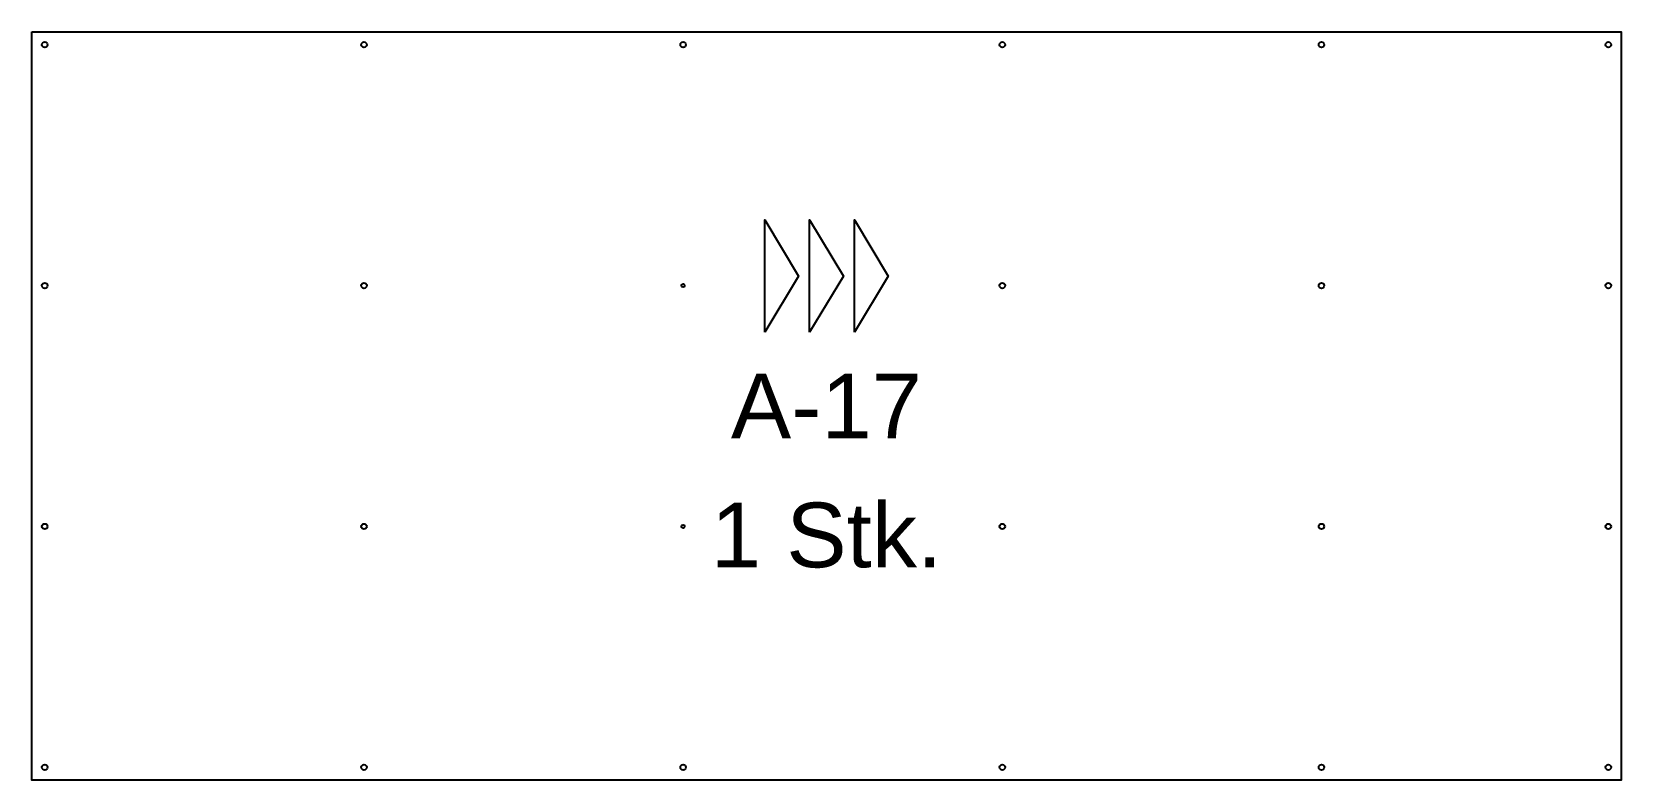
# Model space of a CAD drawing. Header units: millimetres. Extents: x 3800000 to 6300000, y 450000 to 1350000.
# Drawn here: x 5481005 to 5483459, y 913625 to 914782 of the extents above; entities that cross this region are included whole.
import ezdxf

# ---------------------------------------------------------------- set-up
doc = ezdxf.new("R2010")
doc.units = ezdxf.units.MM
for name, color, linetype, true_color in [('ANSICHT Paneel Verlegerichtung', 1, 'Continuous', 0xff0000), ('Bohr', 3, 'Continuous', 0x00ff00), ('Outside', 2, 'Continuous', 0xffff00), ('TXT', 7, 'Continuous', 0xffffff)]:
    doc.layers.add(name, color=color, linetype=linetype, true_color=true_color)
doc.styles.add('Arial Regular', font='arial.ttf')

msp = doc.modelspace()

# ---------------------------------------------------------------- linework, layer by layer
at = {"layer": 'ANSICHT Paneel Verlegerichtung'}
for points in [[(5482136.7, 914317.3), (5482136.7, 914490.9), (5482188.7, 914404.1)], [(5482206.1, 914317.3), (5482206.1, 914490.9), (5482258.2, 914404.1)], [(5482275.5, 914317.3), (5482275.5, 914490.9), (5482327.6, 914404.1)]]:
    msp.add_lwpolyline(points, close=True, dxfattribs=at)
at = {"layer": 'Bohr', "linetype": 'ByBlock', "lineweight": -2}
for centre, radius in [((5481025, 914761.7), 4.25), ((5481517.9, 914761.7), 4.25), ((5482010.7, 914761.7), 4.25), ((5482503.6, 914761.7), 4.25), ((5482996.4, 914761.7), 4.25), ((5483439.3, 914761.7), 4.25), ((5481025, 914389.4), 4.25), ((5481517.9, 914389.4), 4.25), ((5482010.7, 914389.4), 2.55), ((5482503.6, 914389.4), 4.25), ((5482996.4, 914389.4), 4.25), ((5483439.3, 914389.4), 4.25), ((5481025, 914017.2), 4.25), ((5481517.9, 914017.2), 4.25), ((5482010.7, 914017.2), 2.55), ((5482503.6, 914017.2), 4.25), ((5482996.4, 914017.2), 4.25), ((5483439.3, 914017.2), 4.25), ((5481025, 913645), 4.25), ((5481517.9, 913645), 4.25), ((5482010.7, 913645), 4.25), ((5482503.6, 913645), 4.25), ((5482996.4, 913645), 4.25), ((5483439.3, 913645), 4.25)]:
    msp.add_circle(centre, radius, dxfattribs=at)
at = {"layer": 'Outside', "linetype": 'ByBlock', "lineweight": -2}
msp.add_lwpolyline([(5481005, 914781.7), (5483459.2, 914781.7), (5483459.2, 913625), (5481005, 913625)], close=True, dxfattribs=at)

# ---------------------------------------------------------------- texts
at = {"layer": 'TXT', "char_height": 100, "attachment_point": 5, "style": 'Arial Regular'}
for s, insert, width in [('A-17', (5482232, 914203.3), 776.087), ('1 Stk.', (5482232.1, 914003.3), 857.609)]:
    msp.add_mtext(s, dxfattribs=dict(at, insert=insert, width=width))

doc.saveas('drawing.dxf')
